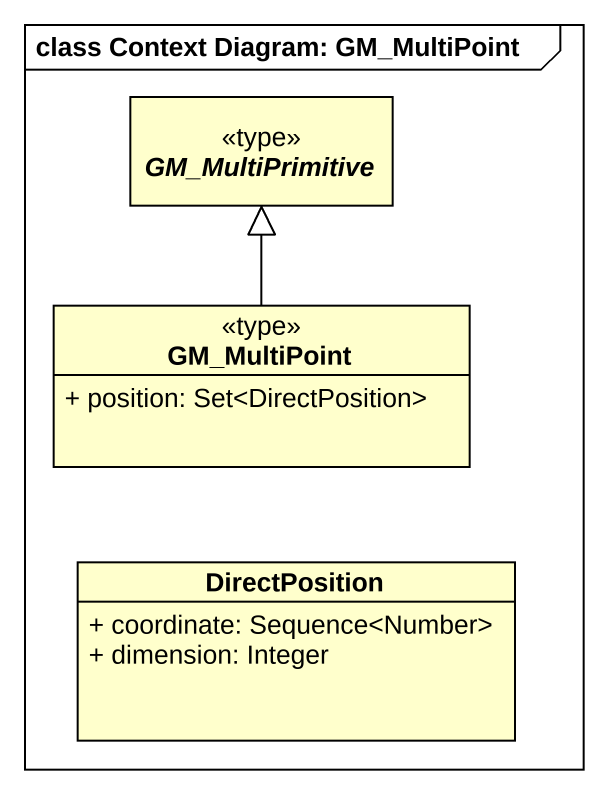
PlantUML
@startuml
mainframe class Context Diagram: GM_MultiPoint
hide circle
hide empty members
skinparam classAttributeIconSize 0
abstract class GM_MultiPrimitive <<type>>
class GM_MultiPoint <<type>> {
  + position: Set<DirectPosition>
}
class DirectPosition {
  + coordinate: Sequence<Number>
  + dimension: Integer
}
GM_MultiPoint -up-|> GM_MultiPrimitive
@enduml
